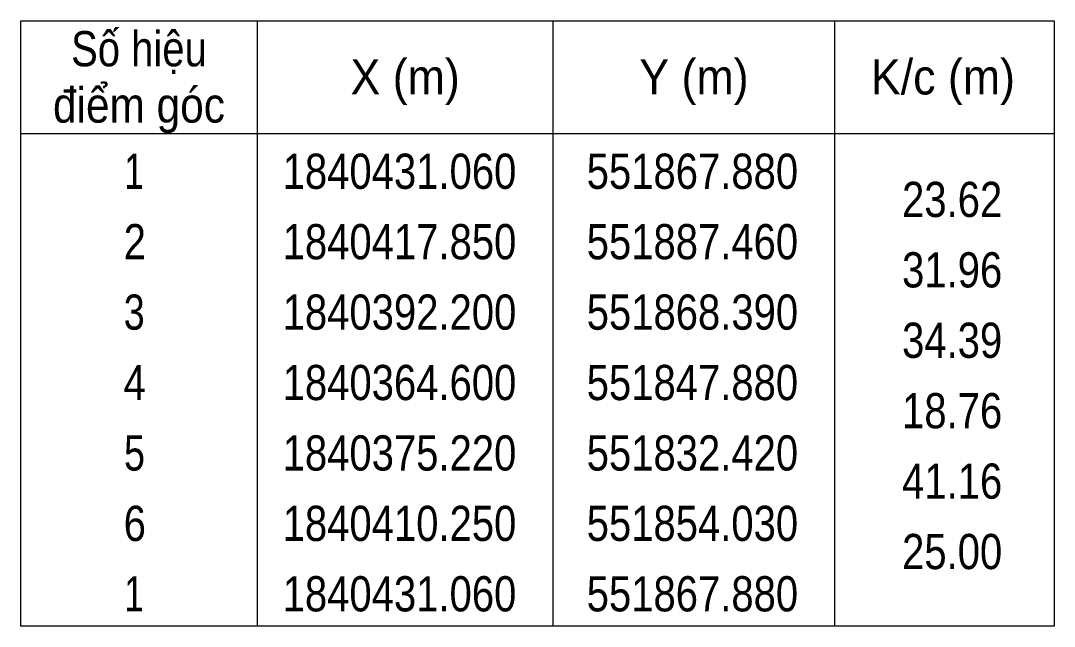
# Model space of a CAD drawing. Header units: metres. Extents: x 551478 to 552046, y 1840313 to 1840514.
# Drawn here: x 552009.61 to 552046.31, y 1840402.17 to 1840423.67 of the extents above; entities that cross this region are included whole.
import ezdxf
from ezdxf.enums import TextEntityAlignment as Align

# ---------------------------------------------------------------- set-up
doc = ezdxf.new("R2010")
doc.units = ezdxf.units.M
doc.header["$LTSCALE"] = 0.5
doc.linetypes.add('MEDIUM_DASHED', pattern=[4.5, 3, -1.5])
doc.layers.add('63', color=7, linetype='MEDIUM_DASHED', lineweight=13)

msp = doc.modelspace()

# ---------------------------------------------------------------- linework, layer by layer
at = {"layer": '63', "linetype": 'Continuous'}
for p, q in [((552018.01, 1840423.67), (552018.01, 1840402.17)), ((552028.51, 1840423.67), (552028.51, 1840402.17)), ((552038.51, 1840423.67), (552038.51, 1840402.17)), ((552009.61, 1840419.67), (552046.31, 1840419.67))]:
    msp.add_line(p, q, dxfattribs=at)
msp.add_lwpolyline([(552009.61, 1840423.67), (552046.31, 1840423.67), (552046.31, 1840402.17), (552009.61, 1840402.17)], close=True, dxfattribs=at)

# ---------------------------------------------------------------- texts
at = {"layer": '63'}
for s, width, p in [('Số hiệu', 0.85, (552013.81, 1840422.05)), ('X (m)', 0.95, (552023.26, 1840421.05)), ('Y (m)', 0.95, (552033.515, 1840421.05)), ('K/c (m)', 0.95, (552042.355, 1840421.05)), ('điểm góc', 0.9, (552013.81, 1840420.05)), (' 1', 0.75, (552013.46, 1840417.7)), ('1840431.060', 0.85, (552023.06, 1840417.7)), ('551867.880', 0.85, (552033.46, 1840417.7)), (' 2', 0.85, (552013.465, 1840415.2)), ('1840417.850', 0.85, (552023.06, 1840415.2)), ('551887.460', 0.85, (552033.46, 1840415.2)), (' 3', 0.8, (552013.455, 1840412.7)), ('1840392.200', 0.85, (552023.06, 1840412.7)), ('551868.390', 0.85, (552033.46, 1840412.7)), (' 4', 0.85, (552013.46, 1840410.2)), ('1840364.600', 0.85, (552023.06, 1840410.2)), ('551847.880', 0.85, (552033.46, 1840410.2)), (' 5', 0.8, (552013.465, 1840407.7)), ('1840375.220', 0.85, (552023.06, 1840407.7)), ('551832.420', 0.85, (552033.46, 1840407.7)), (' 6', 0.85, (552013.465, 1840405.2)), ('1840410.250', 0.85, (552023.06, 1840405.2)), ('551854.030', 0.85, (552033.46, 1840405.2)), (' 1', 0.75, (552013.46, 1840402.7)), ('1840431.060', 0.85, (552023.06, 1840402.7)), ('551867.880', 0.85, (552033.46, 1840402.7))]:
    msp.add_text(s, height=1.25, dxfattribs=dict(at, width=width)).set_placement(p, align=Align.CENTER)
at = {"layer": '63', "width": 0.85}
for s, p in [('23.62', (552044.46, 1840416.7)), ('31.96', (552044.46, 1840414.2)), ('34.39', (552044.46, 1840411.7)), ('18.76', (552044.46, 1840409.2)), ('41.16', (552044.46, 1840406.7)), ('25.00', (552044.46, 1840404.2))]:
    msp.add_text(s, height=1.25, dxfattribs=at).set_placement(p, align=Align.RIGHT)

doc.saveas('drawing.dxf')
